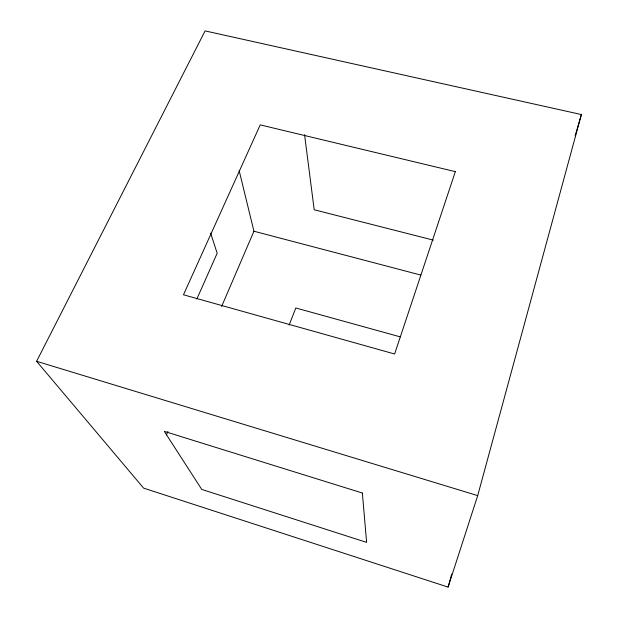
<?xml version="1.0" encoding="UTF-8"?>
<svg xmlns="http://www.w3.org/2000/svg" width="618" height="618" viewBox="0 0 618 618"><rect width="100%" height="100%" fill="white"/><g stroke="black" fill="none" stroke-linecap="round" stroke-linejoin="round"><path stroke-width="0.93" d="M477.699 495.613L581.391 114.546L205.099 30.9L36.609 361.298L143.592 488.112L448.104 587.1L477.699 495.613L36.609 361.298M448.104 587.1L451.673 574.091M575.157 135.759L581.391 114.546M289.131 325.06L295.813 307.98L400.364 336.895M166.42 434.964L167.941 431.418M221.599 306.528L253.936 231.232L239.104 170.383M196.833 299.05L217.165 253.241L210.638 233.117M433.295 240.116L314.191 209.765L304.558 134.624M253.936 231.232L420.773 275.056M455.335 171.642L394.624 353.998L183.469 294.778L260.224 124.882L455.335 171.642M362.357 493.025L164.318 431.379L201.746 489.417L366.621 542.388L362.357 493.025"/></g></svg>
